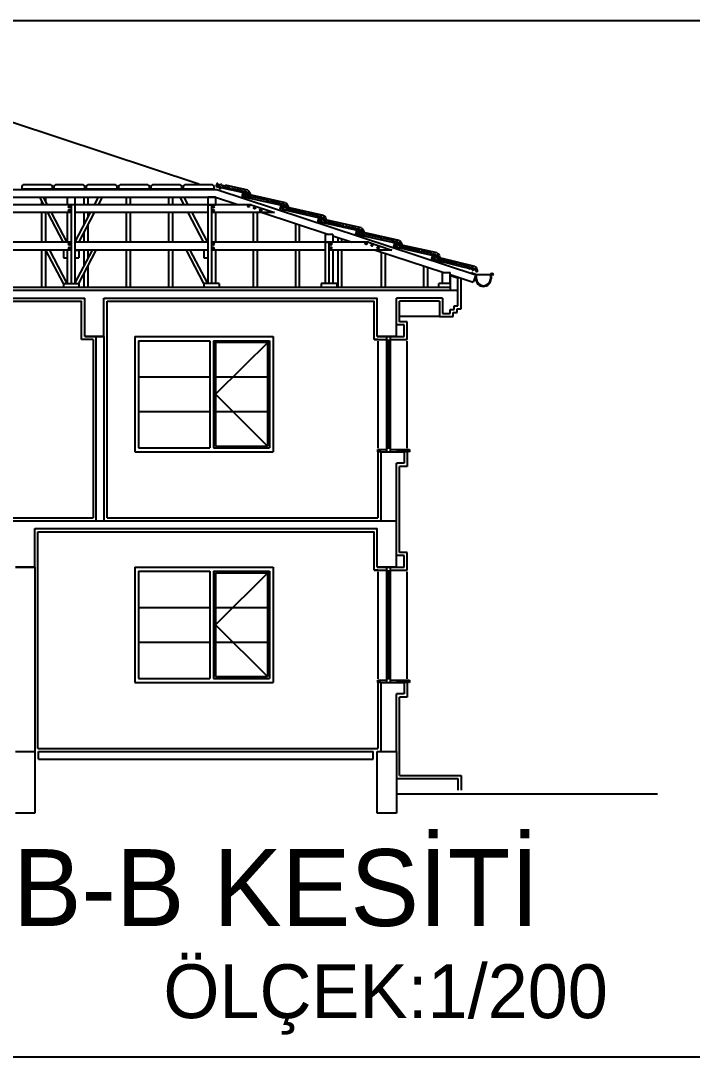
# Model space of a CAD drawing. Extents: x 3907.4 to 3911.57, y -3054.42 to -3053.7.
# Drawn here: x 3907.5805 to 3907.6241, y -3054.2076 to -3054.1402 of the extents above; entities that cross this region are included whole.
import ezdxf

# ---------------------------------------------------------------- set-up
doc = ezdxf.new("R2010")
doc.units = 0
doc.header["$LTSCALE"] = 2
doc.header["$MEASUREMENT"] = 0
doc.linetypes.add('ACAD_ISO07W100', pattern=[3.5, 0.5, -3])
for name, color, linetype in [('DOĞRAMA', 2, 'CONTINUOUS'), ('DUVAR', 7, 'CONTINUOUS'), ('KİREMİT', 9, 'CONTINUOUS'), ('MB', 11, 'CONTINUOUS'), ('SıVA', 6, 'CONTINUOUS'), ('TEXT', 11, 'CONTINUOUS')]:
    doc.layers.add(name, color=color, linetype=linetype)
doc.styles.add('İSİM', font='comicbd.ttf')

msp = doc.modelspace()

# ---------------------------------------------------------------- linework, layer by layer
at = {"layer": 'DOĞRAMA', "color": 6}
for p, q in [((3907.583255, -3054.155634), (3907.583505, -3054.155634)), ((3907.584005, -3054.155634), (3907.584255, -3054.155634)), ((3907.592384, -3054.155634), (3907.592634, -3054.155634)), ((3907.58789, -3054.160753), (3907.59689, -3054.160753)), ((3907.58789, -3054.160753), (3907.58789, -3054.168253)), ((3907.58814, -3054.161028), (3907.592765, -3054.161028)), ((3907.58814, -3054.161028), (3907.58814, -3054.162528)), ((3907.592765, -3054.161028), (3907.592765, -3054.168003)), ((3907.593015, -3054.161028), (3907.593015, -3054.168003)), ((3907.593015, -3054.161028), (3907.59664, -3054.161028)), ((3907.59664, -3054.161028), (3907.59664, -3054.168003)), ((3907.59689, -3054.160753), (3907.59689, -3054.168253)), ((3907.604265, -3054.168253), (3907.604265, -3054.160753)), ((3907.604265, -3054.161003), (3907.604515, -3054.161003)), ((3907.60439, -3054.168003), (3907.60439, -3054.161003)), ((3907.604515, -3054.168253), (3907.604515, -3054.160753)), ((3907.59314, -3054.161128), (3907.59314, -3054.167878)), ((3907.59314, -3054.161128), (3907.596515, -3054.161128)), ((3907.596515, -3054.161128), (3907.596515, -3054.167878)), ((3907.58814, -3054.161915), (3907.58814, -3054.168003)), ((3907.58814, -3054.163378), (3907.592765, -3054.163378)), ((3907.59314, -3054.163378), (3907.596515, -3054.163378)), ((3907.58814, -3054.165628), (3907.592765, -3054.165628)), ((3907.59314, -3054.165628), (3907.596515, -3054.165628)), ((3907.58789, -3054.168253), (3907.59689, -3054.168253)), ((3907.58814, -3054.168003), (3907.592765, -3054.168003)), ((3907.593015, -3054.168003), (3907.59664, -3054.168003)), ((3907.59314, -3054.167878), (3907.596515, -3054.167878)), ((3907.604265, -3054.168003), (3907.604515, -3054.168003)), ((3907.58789, -3054.175753), (3907.59689, -3054.175753)), ((3907.58789, -3054.175753), (3907.58789, -3054.183253)), ((3907.59689, -3054.175753), (3907.59689, -3054.183253)), ((3907.604265, -3054.183253), (3907.604265, -3054.175753)), ((3907.604515, -3054.183253), (3907.604515, -3054.175753)), ((3907.58814, -3054.176028), (3907.592765, -3054.176028)), ((3907.58814, -3054.176028), (3907.58814, -3054.177528)), ((3907.592765, -3054.176028), (3907.592765, -3054.183003)), ((3907.593015, -3054.176028), (3907.593015, -3054.183003)), ((3907.593015, -3054.176028), (3907.59664, -3054.176028)), ((3907.59314, -3054.176128), (3907.59314, -3054.182878)), ((3907.59314, -3054.176128), (3907.596515, -3054.176128)), ((3907.596515, -3054.176128), (3907.596515, -3054.182878)), ((3907.59664, -3054.176028), (3907.59664, -3054.183003)), ((3907.604265, -3054.176003), (3907.604515, -3054.176003)), ((3907.60439, -3054.183003), (3907.60439, -3054.176003)), ((3907.58814, -3054.176915), (3907.58814, -3054.183003)), ((3907.58814, -3054.178378), (3907.592765, -3054.178378)), ((3907.59314, -3054.178378), (3907.596515, -3054.178378)), ((3907.58814, -3054.180628), (3907.592765, -3054.180628)), ((3907.59314, -3054.180628), (3907.596515, -3054.180628)), ((3907.58789, -3054.183253), (3907.59689, -3054.183253)), ((3907.58814, -3054.183003), (3907.592765, -3054.183003)), ((3907.593015, -3054.183003), (3907.59664, -3054.183003)), ((3907.59314, -3054.182878), (3907.596515, -3054.182878)), ((3907.604265, -3054.183003), (3907.604515, -3054.183003))]:
    msp.add_line(p, q, dxfattribs=at)
at = {"layer": 'DOĞRAMA', "color": 6, "linetype": 'ACAD_ISO07W100'}
for p, q in [((3907.59664, -3054.161028), (3907.59314, -3054.164503)), ((3907.59314, -3054.164503), (3907.596515, -3054.167878)), ((3907.59664, -3054.176028), (3907.59314, -3054.179503)), ((3907.59314, -3054.179503), (3907.596515, -3054.182878))]:
    msp.add_line(p, q, dxfattribs=at)
at = {"layer": 'DUVAR', "color": 3}
for p, q in [((3907.626433, -3054.14022), (3907.475433, -3054.14022)), ((3907.626433, -3054.207633), (3907.475433, -3054.207633))]:
    msp.add_line(p, q, dxfattribs=at)
at = {"layer": 'DUVAR', "color": 6, "linetype": 'ACAD_ISO07W100', "ltscale": 2}
msp.add_line((3907.57989, -3054.1468), (3907.592064, -3054.150818), dxfattribs=at)
at = {"layer": 'DUVAR', "color": 6}
for p, q in [((3907.574376, -3054.151197), (3907.593214, -3054.151197)), ((3907.593214, -3054.151197), (3907.610047, -3054.156752)), ((3907.595447, -3054.152197), (3907.567956, -3054.152197)), ((3907.574376, -3054.151697), (3907.593134, -3054.151697)), ((3907.581978, -3054.152197), (3907.581717, -3054.151697)), ((3907.583505, -3054.151697), (3907.583505, -3054.152197)), ((3907.583505, -3054.151697), (3907.583505, -3054.152197)), ((3907.583505, -3054.151697), (3907.584005, -3054.151697)), ((3907.584005, -3054.152197), (3907.583505, -3054.152197)), ((3907.583755, -3054.152197), (3907.583755, -3054.157303)), ((3907.584005, -3054.151697), (3907.584005, -3054.152197)), ((3907.584005, -3054.152197), (3907.584005, -3054.157303)), ((3907.585531, -3054.152197), (3907.585793, -3054.151697)), ((3907.591107, -3054.152197), (3907.590846, -3054.151697)), ((3907.592634, -3054.151697), (3907.592634, -3054.152197)), ((3907.593134, -3054.151697), (3907.592634, -3054.151697)), ((3907.592634, -3054.152197), (3907.592634, -3054.157303)), ((3907.592634, -3054.152197), (3907.593134, -3054.152197)), ((3907.592884, -3054.152197), (3907.592884, -3054.157303)), ((3907.593134, -3054.151697), (3907.594649, -3054.152197)), ((3907.593134, -3054.151697), (3907.593134, -3054.152197)), ((3907.593134, -3054.151697), (3907.593134, -3054.152197)), ((3907.595447, -3054.152197), (3907.596962, -3054.152697)), ((3907.583755, -3054.152697), (3907.574876, -3054.152697)), ((3907.583255, -3054.154634), (3907.58224, -3054.152697)), ((3907.583505, -3054.152697), (3907.583505, -3054.154632)), ((3907.592634, -3054.152697), (3907.584005, -3054.152697)), ((3907.584255, -3054.154634), (3907.585269, -3054.152697)), ((3907.592384, -3054.154634), (3907.591369, -3054.152697)), ((3907.596962, -3054.152697), (3907.592884, -3054.152697)), ((3907.593134, -3054.152697), (3907.593134, -3054.154632)), ((3907.596164, -3054.152697), (3907.600512, -3054.154132)), ((3907.600262, -3054.154132), (3907.600262, -3054.154632)), ((3907.600762, -3054.154132), (3907.600262, -3054.154132)), ((3907.600762, -3054.154132), (3907.600762, -3054.154632)), ((3907.600762, -3054.154132), (3907.600762, -3054.154632)), ((3907.600762, -3054.154214), (3907.602027, -3054.154632)), ((3907.583755, -3054.154632), (3907.574876, -3054.154632)), ((3907.592634, -3054.154632), (3907.584005, -3054.154632)), ((3907.603075, -3054.154632), (3907.592884, -3054.154632)), ((3907.600262, -3054.154632), (3907.600262, -3054.157303)), ((3907.600262, -3054.154632), (3907.600762, -3054.154632)), ((3907.600512, -3054.154632), (3907.600512, -3054.157303)), ((3907.603075, -3054.154632), (3907.60459, -3054.155132)), ((3907.583755, -3054.155134), (3907.574876, -3054.155134)), ((3907.583254, -3054.157305), (3907.582116, -3054.155134)), ((3907.583255, -3054.155134), (3907.583255, -3054.155634)), ((3907.583505, -3054.155134), (3907.583255, -3054.155134)), ((3907.583505, -3054.155134), (3907.583505, -3054.157303)), ((3907.592634, -3054.155134), (3907.584005, -3054.155134)), ((3907.584005, -3054.155134), (3907.584255, -3054.155134)), ((3907.584254, -3054.157305), (3907.585391, -3054.155134)), ((3907.584255, -3054.155134), (3907.584255, -3054.155634)), ((3907.592385, -3054.157305), (3907.591247, -3054.155134)), ((3907.592384, -3054.155134), (3907.592384, -3054.155634)), ((3907.592634, -3054.155134), (3907.592384, -3054.155134)), ((3907.600262, -3054.155134), (3907.592884, -3054.155134)), ((3907.593134, -3054.155134), (3907.593134, -3054.157303)), ((3907.60459, -3054.155132), (3907.600512, -3054.155132)), ((3907.600762, -3054.155132), (3907.600762, -3054.157303)), ((3907.603542, -3054.155132), (3907.607974, -3054.156594)), ((3907.60789, -3054.156594), (3907.60839, -3054.156594)), ((3907.60789, -3054.157303), (3907.60789, -3054.156594)), ((3907.60789, -3054.156594), (3907.60839, -3054.156594)), ((3907.60789, -3054.157303), (3907.60789, -3054.156594)), ((3907.60839, -3054.157303), (3907.60839, -3054.156594)), ((3907.60839, -3054.157303), (3907.60839, -3054.156594)), ((3907.60839, -3054.156732), (3907.60989, -3054.157227)), ((3907.60839, -3054.156732), (3907.60989, -3054.157227)), ((3907.60839, -3054.156732), (3907.60989, -3054.157227)), ((3907.60839, -3054.156732), (3907.60989, -3054.157227)), ((3907.60839, -3054.156784), (3907.60889, -3054.156949)), ((3907.60839, -3054.156784), (3907.60839, -3054.157753)), ((3907.60839, -3054.156784), (3907.60889, -3054.156949)), ((3907.60839, -3054.156784), (3907.60839, -3054.157753)), ((3907.60889, -3054.157753), (3907.60889, -3054.156949)), ((3907.60889, -3054.157753), (3907.60889, -3054.156949)), ((3907.610047, -3054.156752), (3907.60989, -3054.157227)), ((3907.610047, -3054.156752), (3907.60989, -3054.157227)), ((3907.583255, -3054.157303), (3907.584255, -3054.157303)), ((3907.583255, -3054.157303), (3907.583255, -3054.157553)), ((3907.584255, -3054.157303), (3907.584255, -3054.157553)), ((3907.593384, -3054.157303), (3907.592384, -3054.157303)), ((3907.592384, -3054.157303), (3907.592384, -3054.157553)), ((3907.593384, -3054.157303), (3907.593384, -3054.157553)), ((3907.601012, -3054.157303), (3907.600012, -3054.157303)), ((3907.600012, -3054.157303), (3907.600012, -3054.157553)), ((3907.601012, -3054.157303), (3907.601012, -3054.157553)), ((3907.60839, -3054.157303), (3907.60764, -3054.157303)), ((3907.60764, -3054.157553), (3907.60764, -3054.157303)), ((3907.60839, -3054.157303), (3907.60764, -3054.157303)), ((3907.60764, -3054.157553), (3907.60764, -3054.157303)), ((3907.53589, -3054.157753), (3907.60889, -3054.157753)), ((3907.55614, -3054.158253), (3907.58464, -3054.158253)), ((3907.58464, -3054.160753), (3907.58464, -3054.158253)), ((3907.58589, -3054.158253), (3907.60364, -3054.158253)), ((3907.58589, -3054.160753), (3907.58589, -3054.158253)), ((3907.60364, -3054.160753), (3907.60364, -3054.158253)), ((3907.60489, -3054.160753), (3907.60489, -3054.158253)), ((3907.60789, -3054.158253), (3907.60489, -3054.158253)), ((3907.60789, -3054.158253), (3907.60789, -3054.159253)), ((3907.60889, -3054.158753), (3907.60889, -3054.157753)), ((3907.60839, -3054.159253), (3907.60839, -3054.159003)), ((3907.60839, -3054.159003), (3907.60864, -3054.159003)), ((3907.60864, -3054.159003), (3907.60864, -3054.158753)), ((3907.60864, -3054.158753), (3907.60889, -3054.158753)), ((3907.60789, -3054.159253), (3907.60839, -3054.159253)), ((3907.60539, -3054.160003), (3907.60489, -3054.160003)), ((3907.60539, -3054.160753), (3907.60539, -3054.160003)), ((3907.58589, -3054.160753), (3907.58464, -3054.160753)), ((3907.58464, -3054.160753), (3907.58589, -3054.160753)), ((3907.58539, -3054.172753), (3907.58539, -3054.160753)), ((3907.58589, -3054.160753), (3907.58589, -3054.172753)), ((3907.60489, -3054.160753), (3907.60364, -3054.160753)), ((3907.60364, -3054.160753), (3907.60489, -3054.160753)), ((3907.60489, -3054.160753), (3907.60539, -3054.160753)), ((3907.60389, -3054.168253), (3907.60489, -3054.168253)), ((3907.60389, -3054.168253), (3907.60389, -3054.172753)), ((3907.60489, -3054.168253), (3907.60539, -3054.168253)), ((3907.60539, -3054.168253), (3907.60539, -3054.169003)), ((3907.60489, -3054.172753), (3907.60489, -3054.169003)), ((3907.60539, -3054.169003), (3907.60489, -3054.169003)), ((3907.53989, -3054.172753), (3907.60489, -3054.172753)), ((3907.60489, -3054.175753), (3907.60489, -3054.172753)), ((3907.58139, -3054.173253), (3907.60364, -3054.173253)), ((3907.58139, -3054.175753), (3907.58139, -3054.173253)), ((3907.60364, -3054.175753), (3907.60364, -3054.173253)), ((3907.60539, -3054.175003), (3907.60489, -3054.175003)), ((3907.60539, -3054.175753), (3907.60539, -3054.175003)), ((3907.58139, -3054.175753), (3907.58014, -3054.175753)), ((3907.58014, -3054.175753), (3907.58139, -3054.175753)), ((3907.58139, -3054.175753), (3907.58139, -3054.187753)), ((3907.60489, -3054.175753), (3907.60364, -3054.175753)), ((3907.60364, -3054.175753), (3907.60489, -3054.175753)), ((3907.60489, -3054.175753), (3907.60539, -3054.175753)), ((3907.60389, -3054.183253), (3907.60489, -3054.183253)), ((3907.60389, -3054.183253), (3907.60389, -3054.187753)), ((3907.60489, -3054.183253), (3907.60539, -3054.183253)), ((3907.60539, -3054.183253), (3907.60539, -3054.184003)), ((3907.60489, -3054.187753), (3907.60489, -3054.184003)), ((3907.60539, -3054.184003), (3907.60489, -3054.184003)), ((3907.58014, -3054.187753), (3907.58139, -3054.187753)), ((3907.58139, -3054.187753), (3907.58139, -3054.191753)), ((3907.58164, -3054.187753), (3907.60339, -3054.187753)), ((3907.58164, -3054.188253), (3907.58164, -3054.187753)), ((3907.60339, -3054.188253), (3907.60339, -3054.187753)), ((3907.60364, -3054.187753), (3907.60489, -3054.187753)), ((3907.60364, -3054.191753), (3907.60364, -3054.187753)), ((3907.60489, -3054.187753), (3907.60489, -3054.191753)), ((3907.58164, -3054.188253), (3907.60339, -3054.188253)), ((3907.60489, -3054.189503), (3907.60889, -3054.189503)), ((3907.60889, -3054.189503), (3907.60889, -3054.190253)), ((3907.60489, -3054.190503), (3907.621864, -3054.190503)), ((3907.58139, -3054.191753), (3907.58014, -3054.191753)), ((3907.60489, -3054.191753), (3907.60364, -3054.191753))]:
    msp.add_line(p, q, dxfattribs=at)
at = {"layer": 'KİREMİT', "color": 9}
for p, q in [((3907.582443, -3054.150897), (3907.580643, -3054.150897)), ((3907.584543, -3054.150897), (3907.582743, -3054.150897)), ((3907.586643, -3054.150897), (3907.584843, -3054.150897)), ((3907.588743, -3054.150897), (3907.586943, -3054.150897)), ((3907.590843, -3054.150897), (3907.589043, -3054.150897)), ((3907.592943, -3054.150897), (3907.591143, -3054.150897)), ((3907.593225, -3054.150797), (3907.593197, -3054.150922)), ((3907.593197, -3054.150922), (3907.593417, -3054.150971)), ((3907.593299, -3054.150814), (3907.593225, -3054.150797)), ((3907.593286, -3054.150869), (3907.593299, -3054.150814)), ((3907.593451, -3054.150905), (3907.593286, -3054.150869)), ((3907.593464, -3054.15085), (3907.593451, -3054.150905)), ((3907.593519, -3054.150863), (3907.593464, -3054.15085)), ((3907.593506, -3054.150918), (3907.593519, -3054.150863)), ((3907.593781, -3054.150979), (3907.593506, -3054.150918)), ((3907.593794, -3054.150924), (3907.593781, -3054.150979)), ((3907.595232, -3054.151244), (3907.593794, -3054.150924)), ((3907.580543, -3054.150997), (3907.580543, -3054.151147)), ((3907.580543, -3054.151147), (3907.582543, -3054.151147)), ((3907.582543, -3054.151147), (3907.582543, -3054.150997)), ((3907.582643, -3054.150997), (3907.582643, -3054.151147)), ((3907.582643, -3054.151147), (3907.584643, -3054.151147)), ((3907.584643, -3054.151147), (3907.584643, -3054.150997)), ((3907.584743, -3054.150997), (3907.584743, -3054.151147)), ((3907.584743, -3054.151147), (3907.586743, -3054.151147)), ((3907.586743, -3054.151147), (3907.586743, -3054.150997)), ((3907.586843, -3054.150997), (3907.586843, -3054.151147)), ((3907.586843, -3054.151147), (3907.588843, -3054.151147)), ((3907.588843, -3054.151147), (3907.588843, -3054.150997)), ((3907.588943, -3054.150997), (3907.588943, -3054.151147)), ((3907.588943, -3054.151147), (3907.590943, -3054.151147)), ((3907.590943, -3054.151147), (3907.590943, -3054.150997)), ((3907.591043, -3054.150997), (3907.591043, -3054.151147)), ((3907.591043, -3054.151147), (3907.593043, -3054.151147)), ((3907.593043, -3054.151147), (3907.593043, -3054.150997)), ((3907.593407, -3054.151069), (3907.593271, -3054.151038)), ((3907.593417, -3054.150971), (3907.593398, -3054.151144)), ((3907.593398, -3054.151144), (3907.593471, -3054.15116)), ((3907.593471, -3054.15116), (3907.593527, -3054.150995)), ((3907.595093, -3054.151445), (3907.593496, -3054.151088)), ((3907.593527, -3054.150995), (3907.59376, -3054.151047)), ((3907.59376, -3054.151047), (3907.593835, -3054.151029)), ((3907.593835, -3054.151029), (3907.594074, -3054.151083)), ((3907.594074, -3054.151083), (3907.594073, -3054.15119)), ((3907.594073, -3054.15119), (3907.594117, -3054.1512)), ((3907.594117, -3054.1512), (3907.594162, -3054.151102)), ((3907.594162, -3054.151102), (3907.594863, -3054.151258)), ((3907.594863, -3054.151258), (3907.594856, -3054.151392)), ((3907.594856, -3054.151392), (3907.594904, -3054.151402)), ((3907.594904, -3054.151402), (3907.594954, -3054.151279)), ((3907.594954, -3054.151279), (3907.595105, -3054.151312)), ((3907.595105, -3054.151312), (3907.595089, -3054.151499)), ((3907.595089, -3054.151499), (3907.595133, -3054.151509)), ((3907.595133, -3054.151509), (3907.595197, -3054.151333)), ((3907.595298, -3054.15149), (3907.595151, -3054.151457)), ((3907.595295, -3054.151566), (3907.595386, -3054.151587)), ((3907.609741, -3054.156651), (3907.609756, -3054.156603)), ((3907.610047, -3054.156752), (3907.609741, -3054.156651)), ((3907.609756, -3054.156603), (3907.610097, -3054.156716)), ((3907.610047, -3054.157002), (3907.610047, -3054.156752)), ((3907.610097, -3054.157002), (3907.610097, -3054.156716)), ((3907.610097, -3054.156716), (3907.611003, -3054.156716)), ((3907.610997, -3054.156752), (3907.610997, -3054.157002)), ((3907.611047, -3054.156752), (3907.611047, -3054.157002)), ((3907.611147, -3054.156752), (3907.611197, -3054.156752))]:
    msp.add_line(p, q, dxfattribs=at)
at = {"layer": 'KİREMİT'}
for p, q in [((3907.594907, -3054.151439), (3907.594879, -3054.151564)), ((3907.594879, -3054.151564), (3907.595099, -3054.151613)), ((3907.59498, -3054.151456), (3907.594907, -3054.151439)), ((3907.594968, -3054.151511), (3907.59498, -3054.151456)), ((3907.595133, -3054.151548), (3907.594968, -3054.151511)), ((3907.595099, -3054.151613), (3907.59508, -3054.151786)), ((3907.595145, -3054.151493), (3907.595133, -3054.151548)), ((3907.5952, -3054.151505), (3907.595145, -3054.151493)), ((3907.595188, -3054.15156), (3907.5952, -3054.151505)), ((3907.595463, -3054.151621), (3907.595188, -3054.15156)), ((3907.595475, -3054.151566), (3907.595463, -3054.151621)), ((3907.597694, -3054.152061), (3907.595475, -3054.151566)), ((3907.595088, -3054.151711), (3907.594953, -3054.151681)), ((3907.59508, -3054.151786), (3907.595153, -3054.151802)), ((3907.595153, -3054.151802), (3907.595209, -3054.151638)), ((3907.597555, -3054.152261), (3907.595177, -3054.151731)), ((3907.595209, -3054.151638), (3907.595442, -3054.15169)), ((3907.595442, -3054.15169), (3907.595516, -3054.151672)), ((3907.595516, -3054.151672), (3907.596536, -3054.151899)), ((3907.596536, -3054.151899), (3907.596536, -3054.152006)), ((3907.596536, -3054.152006), (3907.59658, -3054.152016)), ((3907.59658, -3054.152016), (3907.596624, -3054.151919)), ((3907.596624, -3054.151919), (3907.597325, -3054.152075)), ((3907.597325, -3054.152075), (3907.597318, -3054.152208)), ((3907.597318, -3054.152208), (3907.597366, -3054.152218)), ((3907.597369, -3054.152256), (3907.597341, -3054.15238)), ((3907.597366, -3054.152218), (3907.597416, -3054.152095)), ((3907.597442, -3054.152272), (3907.597369, -3054.152256)), ((3907.597416, -3054.152095), (3907.597567, -3054.152129)), ((3907.59743, -3054.152327), (3907.597442, -3054.152272)), ((3907.597567, -3054.152129), (3907.597551, -3054.152315)), ((3907.597595, -3054.152325), (3907.597659, -3054.152149)), ((3907.59776, -3054.152306), (3907.597613, -3054.152274)), ((3907.597341, -3054.15238), (3907.597561, -3054.152429)), ((3907.59755, -3054.152527), (3907.597415, -3054.152497)), ((3907.597595, -3054.152364), (3907.59743, -3054.152327)), ((3907.597561, -3054.152429), (3907.597542, -3054.152602)), ((3907.597542, -3054.152602), (3907.597615, -3054.152618)), ((3907.597551, -3054.152315), (3907.597595, -3054.152325)), ((3907.597607, -3054.152309), (3907.597595, -3054.152364)), ((3907.597662, -3054.152321), (3907.597607, -3054.152309)), ((3907.597615, -3054.152618), (3907.597671, -3054.152454)), ((3907.600017, -3054.153077), (3907.597639, -3054.152547)), ((3907.59765, -3054.152376), (3907.597662, -3054.152321)), ((3907.597925, -3054.152437), (3907.59765, -3054.152376)), ((3907.597671, -3054.152454), (3907.597904, -3054.152506)), ((3907.597757, -3054.152383), (3907.597848, -3054.152403)), ((3907.597904, -3054.152506), (3907.597978, -3054.152488)), ((3907.597937, -3054.152382), (3907.597925, -3054.152437)), ((3907.600156, -3054.152877), (3907.597937, -3054.152382)), ((3907.597978, -3054.152488), (3907.598998, -3054.152715)), ((3907.598998, -3054.152715), (3907.598998, -3054.152823)), ((3907.598998, -3054.152823), (3907.599042, -3054.152832)), ((3907.599042, -3054.152832), (3907.599086, -3054.152735)), ((3907.599086, -3054.152735), (3907.599787, -3054.152891)), ((3907.599787, -3054.152891), (3907.59978, -3054.153024)), ((3907.599828, -3054.153035), (3907.599878, -3054.152911)), ((3907.599878, -3054.152911), (3907.600029, -3054.152945)), ((3907.600029, -3054.152945), (3907.600013, -3054.153132)), ((3907.600057, -3054.153141), (3907.600121, -3054.152965)), ((3907.59978, -3054.153024), (3907.599828, -3054.153035)), ((3907.599831, -3054.153072), (3907.599803, -3054.153197)), ((3907.599803, -3054.153197), (3907.600023, -3054.153246)), ((3907.599904, -3054.153088), (3907.599831, -3054.153072)), ((3907.600012, -3054.153343), (3907.599877, -3054.153313)), ((3907.599892, -3054.153143), (3907.599904, -3054.153088)), ((3907.600057, -3054.15318), (3907.599892, -3054.153143)), ((3907.600023, -3054.153246), (3907.600004, -3054.153418)), ((3907.600004, -3054.153418), (3907.600077, -3054.153435)), ((3907.600013, -3054.153132), (3907.600057, -3054.153141)), ((3907.600069, -3054.153125), (3907.600057, -3054.15318)), ((3907.600124, -3054.153137), (3907.600069, -3054.153125)), ((3907.600222, -3054.153122), (3907.600075, -3054.15309)), ((3907.600077, -3054.153435), (3907.600133, -3054.15327)), ((3907.60248, -3054.153893), (3907.600101, -3054.153363)), ((3907.600112, -3054.153192), (3907.600124, -3054.153137)), ((3907.600387, -3054.153254), (3907.600112, -3054.153192)), ((3907.600133, -3054.15327), (3907.600366, -3054.153322)), ((3907.600219, -3054.153199), (3907.60031, -3054.153219)), ((3907.600366, -3054.153322), (3907.60044, -3054.153304)), ((3907.600399, -3054.153199), (3907.600387, -3054.153254)), ((3907.602618, -3054.153693), (3907.600399, -3054.153199)), ((3907.60044, -3054.153304), (3907.60146, -3054.153531)), ((3907.60146, -3054.153531), (3907.60146, -3054.153639)), ((3907.60146, -3054.153639), (3907.601504, -3054.153649)), ((3907.601504, -3054.153649), (3907.601548, -3054.153551)), ((3907.601548, -3054.153551), (3907.602249, -3054.153707)), ((3907.602249, -3054.153707), (3907.602242, -3054.15384)), ((3907.602242, -3054.15384), (3907.60229, -3054.153851)), ((3907.602293, -3054.153888), (3907.602265, -3054.154013)), ((3907.602265, -3054.154013), (3907.602485, -3054.154062)), ((3907.60229, -3054.153851), (3907.602341, -3054.153727)), ((3907.602366, -3054.153904), (3907.602293, -3054.153888)), ((3907.602474, -3054.154159), (3907.602339, -3054.154129)), ((3907.602341, -3054.153727), (3907.602491, -3054.153761)), ((3907.602354, -3054.153959), (3907.602366, -3054.153904)), ((3907.602519, -3054.153996), (3907.602354, -3054.153959)), ((3907.602485, -3054.154062), (3907.602466, -3054.154235)), ((3907.602466, -3054.154235), (3907.602539, -3054.154251)), ((3907.602491, -3054.153761), (3907.602475, -3054.153948)), ((3907.602475, -3054.153948), (3907.602519, -3054.153958)), ((3907.602519, -3054.153958), (3907.602583, -3054.153781)), ((3907.602531, -3054.153941), (3907.602519, -3054.153996)), ((3907.602586, -3054.153953), (3907.602531, -3054.153941)), ((3907.602684, -3054.153939), (3907.602537, -3054.153906)), ((3907.602539, -3054.154251), (3907.602595, -3054.154086)), ((3907.604942, -3054.154709), (3907.602563, -3054.154179)), ((3907.602574, -3054.154008), (3907.602586, -3054.153953)), ((3907.602849, -3054.15407), (3907.602574, -3054.154008)), ((3907.602595, -3054.154086), (3907.602828, -3054.154138)), ((3907.602681, -3054.154015), (3907.602772, -3054.154035)), ((3907.602828, -3054.154138), (3907.602902, -3054.15412)), ((3907.602861, -3054.154015), (3907.602849, -3054.15407)), ((3907.60508, -3054.154509), (3907.602861, -3054.154015)), ((3907.602902, -3054.15412), (3907.603922, -3054.154347)), ((3907.603922, -3054.154347), (3907.603922, -3054.154455)), ((3907.603922, -3054.154455), (3907.603966, -3054.154465)), ((3907.603966, -3054.154465), (3907.60401, -3054.154367)), ((3907.60401, -3054.154367), (3907.604711, -3054.154523)), ((3907.604711, -3054.154523), (3907.604704, -3054.154656)), ((3907.604704, -3054.154656), (3907.604752, -3054.154667)), ((3907.604755, -3054.154704), (3907.604727, -3054.154829)), ((3907.604727, -3054.154829), (3907.604947, -3054.154878)), ((3907.604752, -3054.154667), (3907.604803, -3054.154544)), ((3907.604828, -3054.154721), (3907.604755, -3054.154704)), ((3907.604936, -3054.154976), (3907.604801, -3054.154946)), ((3907.604803, -3054.154544), (3907.604953, -3054.154577)), ((3907.604816, -3054.154776), (3907.604828, -3054.154721)), ((3907.604981, -3054.154812), (3907.604816, -3054.154776)), ((3907.604947, -3054.154878), (3907.604928, -3054.155051)), ((3907.604953, -3054.154577), (3907.604937, -3054.154764)), ((3907.604937, -3054.154764), (3907.604981, -3054.154774)), ((3907.604981, -3054.154774), (3907.605045, -3054.154598)), ((3907.604993, -3054.154757), (3907.604981, -3054.154812)), ((3907.605048, -3054.15477), (3907.604993, -3054.154757)), ((3907.605146, -3054.154755), (3907.604999, -3054.154722)), ((3907.605001, -3054.155067), (3907.605057, -3054.154902)), ((3907.607404, -3054.155526), (3907.605025, -3054.154996)), ((3907.605036, -3054.154825), (3907.605048, -3054.15477)), ((3907.605311, -3054.154886), (3907.605036, -3054.154825)), ((3907.605057, -3054.154902), (3907.60529, -3054.154954)), ((3907.605143, -3054.154831), (3907.605234, -3054.154852)), ((3907.60529, -3054.154954), (3907.605364, -3054.154936)), ((3907.605323, -3054.154831), (3907.605311, -3054.154886)), ((3907.607542, -3054.155325), (3907.605323, -3054.154831)), ((3907.605364, -3054.154936), (3907.606384, -3054.155164)), ((3907.604928, -3054.155051), (3907.605001, -3054.155067)), ((3907.606384, -3054.155164), (3907.606384, -3054.155271)), ((3907.606384, -3054.155271), (3907.606428, -3054.155281)), ((3907.606428, -3054.155281), (3907.606472, -3054.155183)), ((3907.606472, -3054.155183), (3907.607173, -3054.155339)), ((3907.607173, -3054.155339), (3907.607166, -3054.155473)), ((3907.607166, -3054.155473), (3907.607214, -3054.155483)), ((3907.607221, -3054.155514), (3907.607191, -3054.155638)), ((3907.607191, -3054.155638), (3907.60741, -3054.155692)), ((3907.607214, -3054.155483), (3907.607265, -3054.15536)), ((3907.607294, -3054.155532), (3907.607221, -3054.155514)), ((3907.607265, -3054.15536), (3907.607415, -3054.155393)), ((3907.607281, -3054.155586), (3907.607294, -3054.155532)), ((3907.607445, -3054.155627), (3907.607281, -3054.155586)), ((3907.607415, -3054.155393), (3907.607399, -3054.15558)), ((3907.607399, -3054.15558), (3907.607443, -3054.15559)), ((3907.607443, -3054.15559), (3907.607507, -3054.155414)), ((3907.607458, -3054.155572), (3907.607445, -3054.155627)), ((3907.607513, -3054.155586), (3907.607458, -3054.155572)), ((3907.607608, -3054.155571), (3907.607462, -3054.155538)), ((3907.6075, -3054.15564), (3907.607513, -3054.155586)), ((3907.607773, -3054.155708), (3907.6075, -3054.15564)), ((3907.607605, -3054.155647), (3907.607696, -3054.155668)), ((3907.607787, -3054.155653), (3907.607773, -3054.155708)), ((3907.609993, -3054.156199), (3907.607787, -3054.155653)), ((3907.607396, -3054.155789), (3907.607262, -3054.155756)), ((3907.60741, -3054.155692), (3907.607386, -3054.155864)), ((3907.607386, -3054.155864), (3907.607459, -3054.155882)), ((3907.607459, -3054.155882), (3907.607519, -3054.155719)), ((3907.609851, -3054.156396), (3907.607485, -3054.155811)), ((3907.607519, -3054.155719), (3907.607751, -3054.155776)), ((3907.607751, -3054.155776), (3907.607825, -3054.15576)), ((3907.607825, -3054.15576), (3907.60884, -3054.15601)), ((3907.60884, -3054.15601), (3907.608837, -3054.156118)), ((3907.608837, -3054.156118), (3907.608881, -3054.156129)), ((3907.608881, -3054.156129), (3907.608928, -3054.156032)), ((3907.608928, -3054.156032), (3907.609624, -3054.156204)), ((3907.609624, -3054.156204), (3907.609615, -3054.156337)), ((3907.609615, -3054.156337), (3907.609662, -3054.156349)), ((3907.609662, -3054.156349), (3907.609715, -3054.156227)), ((3907.609715, -3054.156227), (3907.609865, -3054.156264)), ((3907.609865, -3054.156264), (3907.609844, -3054.15645)), ((3907.609888, -3054.156461), (3907.609957, -3054.156286)), ((3907.609844, -3054.15645), (3907.609888, -3054.156461)), ((3907.610054, -3054.156446), (3907.609908, -3054.15641)), ((3907.610049, -3054.156522), (3907.61014, -3054.156545))]:
    msp.add_line(p, q, dxfattribs=at)
at = {"layer": 'KİREMİT', "color": 9}
for centre, radius, start, end in [((3907.580643, -3054.150997), 0.0001, 90, 180), ((3907.582443, -3054.150997), 0.0001, 0, 90), ((3907.582743, -3054.150997), 0.0001, 90, 180), ((3907.584543, -3054.150997), 0.0001, 0, 90), ((3907.584843, -3054.150997), 0.0001, 90, 180), ((3907.586643, -3054.150997), 0.0001, 0, 90), ((3907.586943, -3054.150997), 0.0001, 90, 180), ((3907.588743, -3054.150997), 0.0001, 0, 90), ((3907.589043, -3054.150997), 0.0001, 90, 180), ((3907.590843, -3054.150997), 0.0001, 0, 90), ((3907.591143, -3054.150997), 0.0001, 90, 180), ((3907.592943, -3054.150997), 0.0001, 0, 90), ((3907.610547, -3054.157002), 0.0005, 180, 0), ((3907.610547, -3054.157002), 0.00045, 180, 0), ((3907.611097, -3054.156752), 0.0001, 0, 180), ((3907.611097, -3054.156752), 0.00005, 0, 180)]:
    msp.add_arc(centre, radius, start, end, dxfattribs=at)
at = {"layer": 'KİREMİT', "color": 9, "extrusion": (0, 0, -1)}
for centre, major_axis, start_param, end_param in [((3907.593293, -3054.150943), (0.0000691, 0.0000691), 2.575474, 4.14627), ((3907.595081, -3054.151519), (0.000155, 0.000155), -0.226426, 1.004677), ((3907.595081, -3054.151519), (0.000221, 0.000221), -0.282325, 1.004677)]:
    msp.add_ellipse(centre, major_axis=major_axis, ratio=1, start_param=start_param, end_param=end_param, dxfattribs=at)
at = {"layer": 'KİREMİT', "extrusion": (0, 0, -1)}
for centre, major_axis, start_param, end_param in [((3907.594974, -3054.151585), (0.0000691, 0.0000691), 2.575474, 4.14627), ((3907.597543, -3054.152335), (0.000155, 0.000155), -0.226426, 1.004677), ((3907.597543, -3054.152335), (0.000221, 0.000221), -0.282325, 1.004677), ((3907.597436, -3054.152402), (0.0000691, 0.0000691), 2.575474, 4.14627), ((3907.600005, -3054.153151), (0.000155, 0.000155), -0.226426, 1.004677), ((3907.600005, -3054.153151), (0.000221, 0.000221), -0.282325, 1.004677), ((3907.599898, -3054.153218), (0.0000691, 0.0000691), 2.575474, 4.14627), ((3907.60236, -3054.154034), (0.0000691, 0.0000691), 2.575474, 4.14627), ((3907.602467, -3054.153967), (0.000155, 0.000155), -0.226426, 1.004677), ((3907.602467, -3054.153967), (0.000221, 0.000221), -0.282325, 1.004677), ((3907.604822, -3054.15485), (0.0000691, 0.0000691), 2.575474, 4.14627), ((3907.604929, -3054.154783), (0.000155, 0.000155), -0.226426, 1.004677), ((3907.604929, -3054.154783), (0.000221, 0.000221), -0.282325, 1.004677), ((3907.607286, -3054.155661), (0.0000691, 0.0000691), 2.598508, 4.169304), ((3907.607391, -3054.1556), (0.000155, 0.000155), -0.226426, 1.004677), ((3907.607391, -3054.1556), (0.000221, 0.000221), -0.282325, 1.004677), ((3907.609836, -3054.156469), (0.000155, 0.000155), -0.203392, 1.027712), ((3907.609836, -3054.156469), (0.000221, 0.000221), -0.259291, 1.027712)]:
    msp.add_ellipse(centre, major_axis=major_axis, ratio=1, start_param=start_param, end_param=end_param, dxfattribs=at)
at = {"layer": 'MB', "color": 6}
for p, q in [((3907.581856, -3054.152197), (3907.581856, -3054.151964)), ((3907.582228, -3054.152197), (3907.581967, -3054.151697)), ((3907.582106, -3054.151964), (3907.582106, -3054.151697)), ((3907.584606, -3054.152197), (3907.584606, -3054.151697)), ((3907.584856, -3054.152197), (3907.584856, -3054.151697)), ((3907.585281, -3054.152197), (3907.585543, -3054.151697)), ((3907.587356, -3054.152197), (3907.587356, -3054.151697)), ((3907.587606, -3054.152197), (3907.587606, -3054.151697)), ((3907.590106, -3054.152197), (3907.590106, -3054.151697)), ((3907.590356, -3054.152197), (3907.590356, -3054.151697)), ((3907.591357, -3054.152197), (3907.591096, -3054.151697)), ((3907.581856, -3054.154632), (3907.581856, -3054.152697)), ((3907.582106, -3054.154632), (3907.582106, -3054.152697)), ((3907.583505, -3054.154634), (3907.58249, -3054.152697)), ((3907.584005, -3054.154634), (3907.585019, -3054.152697)), ((3907.584606, -3054.153486), (3907.584606, -3054.152697)), ((3907.584856, -3054.153008), (3907.584856, -3054.152697)), ((3907.587356, -3054.154632), (3907.587356, -3054.152697)), ((3907.587606, -3054.154632), (3907.587606, -3054.152697)), ((3907.590106, -3054.154632), (3907.590106, -3054.152697)), ((3907.590356, -3054.154632), (3907.590356, -3054.152697)), ((3907.592634, -3054.154634), (3907.591619, -3054.152697)), ((3907.595606, -3054.154632), (3907.595606, -3054.152697)), ((3907.595856, -3054.154632), (3907.595856, -3054.152697)), ((3907.584856, -3054.154632), (3907.584856, -3054.153486)), ((3907.598356, -3054.154632), (3907.598356, -3054.153421)), ((3907.598606, -3054.154632), (3907.598606, -3054.153503)), ((3907.584606, -3054.154632), (3907.584606, -3054.153963)), ((3907.601106, -3054.154632), (3907.601106, -3054.154328)), ((3907.601356, -3054.154632), (3907.601356, -3054.154411)), ((3907.581856, -3054.157553), (3907.581856, -3054.155134)), ((3907.582106, -3054.157553), (3907.582106, -3054.155134)), ((3907.583504, -3054.157305), (3907.582366, -3054.155134)), ((3907.584004, -3054.157305), (3907.585141, -3054.155134)), ((3907.584606, -3054.156155), (3907.584606, -3054.155134)), ((3907.584856, -3054.155678), (3907.584856, -3054.155134)), ((3907.587356, -3054.157553), (3907.587356, -3054.155134)), ((3907.587606, -3054.157553), (3907.587606, -3054.155134)), ((3907.590106, -3054.157553), (3907.590106, -3054.155134)), ((3907.590356, -3054.157553), (3907.590356, -3054.155134)), ((3907.592635, -3054.157305), (3907.591497, -3054.155134)), ((3907.595606, -3054.157553), (3907.595606, -3054.155134)), ((3907.595856, -3054.157553), (3907.595856, -3054.155134)), ((3907.598356, -3054.157553), (3907.598356, -3054.155134)), ((3907.598606, -3054.157553), (3907.598606, -3054.155134)), ((3907.601106, -3054.157553), (3907.601106, -3054.155132)), ((3907.601356, -3054.157553), (3907.601356, -3054.155132)), ((3907.603924, -3054.157553), (3907.603924, -3054.155258)), ((3907.604174, -3054.157553), (3907.604174, -3054.15534)), ((3907.584856, -3054.157553), (3907.584856, -3054.156155)), ((3907.606674, -3054.157553), (3907.606674, -3054.156165)), ((3907.606924, -3054.157553), (3907.606924, -3054.156248)), ((3907.584606, -3054.157553), (3907.584606, -3054.156632))]:
    msp.add_line(p, q, dxfattribs=at)
for centre in [(3907.583637, -3054.152321), (3907.593001, -3054.152321), (3907.595294, -3054.152275), (3907.583637, -3054.152561), (3907.593001, -3054.152561), (3907.595674, -3054.152396), (3907.596079, -3054.152544), (3907.583637, -3054.154757), (3907.583637, -3054.154998), (3907.593001, -3054.154757), (3907.593001, -3054.154998), (3907.600629, -3054.154755), (3907.600629, -3054.154996), (3907.602923, -3054.15471), (3907.603302, -3054.154831), (3907.603707, -3054.154978)]:
    msp.add_circle(centre, 0.0000548, dxfattribs=at)
at = {"layer": 'SıVA', "color": 6}
for p, q in [((3907.60909, -3054.158953), (3907.60909, -3054.156963)), ((3907.53639, -3054.157553), (3907.60839, -3054.157553)), ((3907.57759, -3054.158453), (3907.58444, -3054.158453)), ((3907.58444, -3054.160953), (3907.58444, -3054.158453)), ((3907.58609, -3054.158453), (3907.60344, -3054.158453)), ((3907.58609, -3054.172553), (3907.58609, -3054.158453)), ((3907.60344, -3054.160953), (3907.60344, -3054.158453)), ((3907.60509, -3054.159803), (3907.60509, -3054.158453)), ((3907.60769, -3054.158453), (3907.60509, -3054.158453)), ((3907.60769, -3054.158453), (3907.60769, -3054.159453)), ((3907.60884, -3054.159203), (3907.60884, -3054.158953)), ((3907.60884, -3054.158953), (3907.60909, -3054.158953)), ((3907.60769, -3054.159453), (3907.60509, -3054.159453)), ((3907.60769, -3054.159453), (3907.60859, -3054.159453)), ((3907.60859, -3054.159453), (3907.60859, -3054.159203)), ((3907.60859, -3054.159203), (3907.60884, -3054.159203)), ((3907.60559, -3054.159803), (3907.60509, -3054.159803)), ((3907.60559, -3054.160953), (3907.60559, -3054.159803)), ((3907.58519, -3054.160953), (3907.58444, -3054.160953)), ((3907.58519, -3054.160953), (3907.58519, -3054.172553)), ((3907.60369, -3054.160953), (3907.60344, -3054.160953)), ((3907.60344, -3054.160953), (3907.60369, -3054.160953)), ((3907.60369, -3054.160953), (3907.604265, -3054.160953)), ((3907.604515, -3054.160953), (3907.60559, -3054.160953)), ((3907.60369, -3054.161066), (3907.60369, -3054.168018)), ((3907.60559, -3054.168018), (3907.60559, -3054.161066)), ((3907.60369, -3054.168253), (3907.60369, -3054.168103)), ((3907.60369, -3054.168103), (3907.604265, -3054.168103)), ((3907.60389, -3054.168253), (3907.60369, -3054.168253)), ((3907.60369, -3054.168253), (3907.60369, -3054.172553)), ((3907.604515, -3054.168103), (3907.60575, -3054.168103)), ((3907.60559, -3054.168253), (3907.60489, -3054.168253)), ((3907.60559, -3054.168253), (3907.60559, -3054.169203)), ((3907.60575, -3054.168253), (3907.60571, -3054.168253)), ((3907.60575, -3054.168103), (3907.60575, -3054.168253)), ((3907.60509, -3054.174303), (3907.60509, -3054.169203)), ((3907.60559, -3054.169203), (3907.60509, -3054.169203)), ((3907.57759, -3054.172553), (3907.58519, -3054.172553)), ((3907.58609, -3054.172553), (3907.60369, -3054.172553)), ((3907.60509, -3054.174803), (3907.60509, -3054.172553)), ((3907.58159, -3054.173453), (3907.60344, -3054.173453)), ((3907.58159, -3054.187553), (3907.58159, -3054.173453)), ((3907.60344, -3054.175953), (3907.60344, -3054.173453)), ((3907.60559, -3054.174803), (3907.60509, -3054.174803)), ((3907.60559, -3054.175953), (3907.60559, -3054.174803)), ((3907.60369, -3054.175953), (3907.60344, -3054.175953)), ((3907.60344, -3054.175953), (3907.60369, -3054.175953)), ((3907.60369, -3054.175953), (3907.604265, -3054.175953)), ((3907.60369, -3054.176066), (3907.60369, -3054.183018)), ((3907.604515, -3054.175953), (3907.60559, -3054.175953)), ((3907.60559, -3054.183018), (3907.60559, -3054.176066)), ((3907.60369, -3054.183253), (3907.60369, -3054.183103)), ((3907.60369, -3054.183103), (3907.604265, -3054.183103)), ((3907.60389, -3054.183253), (3907.60369, -3054.183253)), ((3907.60369, -3054.183253), (3907.60369, -3054.187553)), ((3907.604515, -3054.183103), (3907.60575, -3054.183103)), ((3907.60559, -3054.183253), (3907.60489, -3054.183253)), ((3907.60559, -3054.183253), (3907.60559, -3054.184203)), ((3907.60575, -3054.183253), (3907.60571, -3054.183253)), ((3907.60575, -3054.183103), (3907.60575, -3054.183253)), ((3907.60509, -3054.189303), (3907.60509, -3054.184203)), ((3907.60559, -3054.184203), (3907.60509, -3054.184203)), ((3907.58159, -3054.187553), (3907.60369, -3054.187553)), ((3907.60509, -3054.189303), (3907.60909, -3054.189303)), ((3907.60909, -3054.189303), (3907.60909, -3054.190253))]:
    msp.add_line(p, q, dxfattribs=at)
for centre in [(3907.60565, -3054.168253), (3907.60565, -3054.183253)]:
    msp.add_arc(centre, 0.00006, 0, 180, dxfattribs=at)

# ---------------------------------------------------------------- texts
at = {"layer": 'TEXT', "color": 6, "style": 'İSİM'}
for s, height, p in [('B-B KESİTİ', 0.005, (3907.579976, -3054.199096)), ('ÖLÇEK:1/200', 0.0035, (3907.589752, -3054.205088))]:
    msp.add_text(s, height=height, dxfattribs=at).set_placement(p)

doc.saveas('drawing.dxf')
